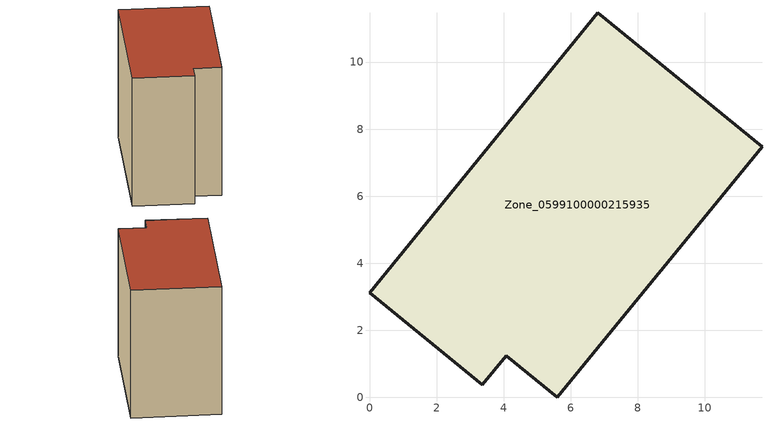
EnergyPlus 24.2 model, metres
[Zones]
Zone_0599100000215935
 floor ground (C_G): 4.07,1.25 3.36,0.39 0,3.13 6.81,11.48 11.7,7.48 5.59,0 z0
 wall outside (C_F): 6.81,11.48 0,3.13 3.36,0.39 4.07,1.25 5.59,0 11.7,7.48 6.81,11.48 z0:9.88
 roof outside (C_R): 5.59,0 11.7,7.48 6.81,11.48 0,3.13 3.36,0.39 4.07,1.25 z9.88
[BUILDING]
Pand.0599100000215935: North Axis=0; Terrain=City; Loads Convergence Tolerance Value=0.04; Temperature Convergence Tolerance Value=0.4; Solar Distribution=FullExterior; Maximum Number of Warmup Days=25; Minimum Number of Warmup Days=1
[Site:Location]
Rotterdam.The.Hague.AP_ZH_NLD Design_Conditions: Latitude=51.96; Longitude=4.45; Time Zone=1; Elevation=-4.5
[SITE:GROUNDTEMPERATURE:BUILDINGSURFACE]
18, 18, 18, 18, 18, 18, 18, 18, 18, 18, 18, 18
[MATERIAL] Thermal Absorptance=0.9; Solar Absorptance=0.7; Visible Absorptance=0.7
Name | Roughness | Thickness | Conductivity | Density | Specific Heat
G.TI.1946 | MediumSmooth | 0.15 | 1 | 540 | 1210
F.TI.1946 | Rough | 0.3 | 0.857143 | 1920 | 840
R.TI.1946 | MediumRough | 0.2 | 0.1 | 1500 | 1000
[CONSTRUCTION]
C_G: G.TI.1946
C_F: F.TI.1946
C_R: R.TI.1946
[ZONE]
Zone_0599100000215935: Type=1; Multiplier=1; Ceiling Height=Autocalculate; Volume=Autocalculate; Floor Area=autocalculate; Part of Total Floor Area=Yes
[ZONEINFILTRATION:DESIGNFLOWRATE]
Infil_Zone_0599100000215935: Zone or ZoneList or Space or SpaceList=Zone_0599100000215935; Schedule=AlwaysOn; Design Flow Rate Calculation Method=Flow/Area; Flow Rate per Floor Area=0.003; Constant Term Coefficient=1; Temperature Term Coefficient=0; Velocity Term Coefficient=0; Velocity Squared Term Coefficient=0
[HVACTEMPLATE:ZONE:IDEALLOADSAIRSYSTEM]
Zone_0599100000215935: Maximum Heating Supply Air Temperature=50; Minimum Cooling Supply Air Temperature=13; Maximum Heating Supply Air Humidity Ratio=0.0156; Minimum Cooling Supply Air Humidity Ratio=0.0077; Heating Limit=NoLimit; Cooling Limit=NoLimit; Dehumidification Control Type=ConstantSensibleHeatRatio; Cooling Sensible Heat Ratio=0.7; Dehumidification Setpoint=60; Humidification Control Type=None; Humidification Setpoint=30; Outdoor Air Method=None; Outdoor Air Flow Rate per Person=0.00944; Outdoor Air Flow Rate per Zone Floor Area=0; Outdoor Air Flow Rate per Zone=0; Demand Controlled Ventilation Type=None; Outdoor Air Economizer Type=NoEconomizer; Heat Recovery Type=None; Sensible Heat Recovery Effectiveness=0.7; Latent Heat Recovery Effectiveness=0.65
[ZONECONTROL:THERMOSTAT]
ThermostatControl_Zone_0599100000215935: Zone or ZoneList=Zone_0599100000215935; Control Type Schedule=DualSetpointControlType; Control 1=Thermostat_Zone_0599100000215935; Temperature Difference Between Cutout And Setpoint=0
[THERMOSTATSETPOINT:DUALSETPOINT]
Thermostat_Zone_0599100000215935: Heating Setpoint Temperature Schedule=HeatingSetpoint_Zone_0599100000215935; Cooling Setpoint Temperature Schedule=CoolingSetpoint_Zone_0599100000215935
[SCHEDULE:COMPACT]
HeatingSetpoint_Zone_0599100000215935: Through: 12/31, For: AllDays, Until: 24:00, 21
CoolingSetpoint_Zone_0599100000215935: Through: 12/31, For: AllDays, Until: 24:00, 24
DualSetpointControlType: Through: 12/31, For: AllDays, Until: 24:00, 4
AlwaysOn: Through: 12/31, For: AllDays, Until: 24:00, 1
